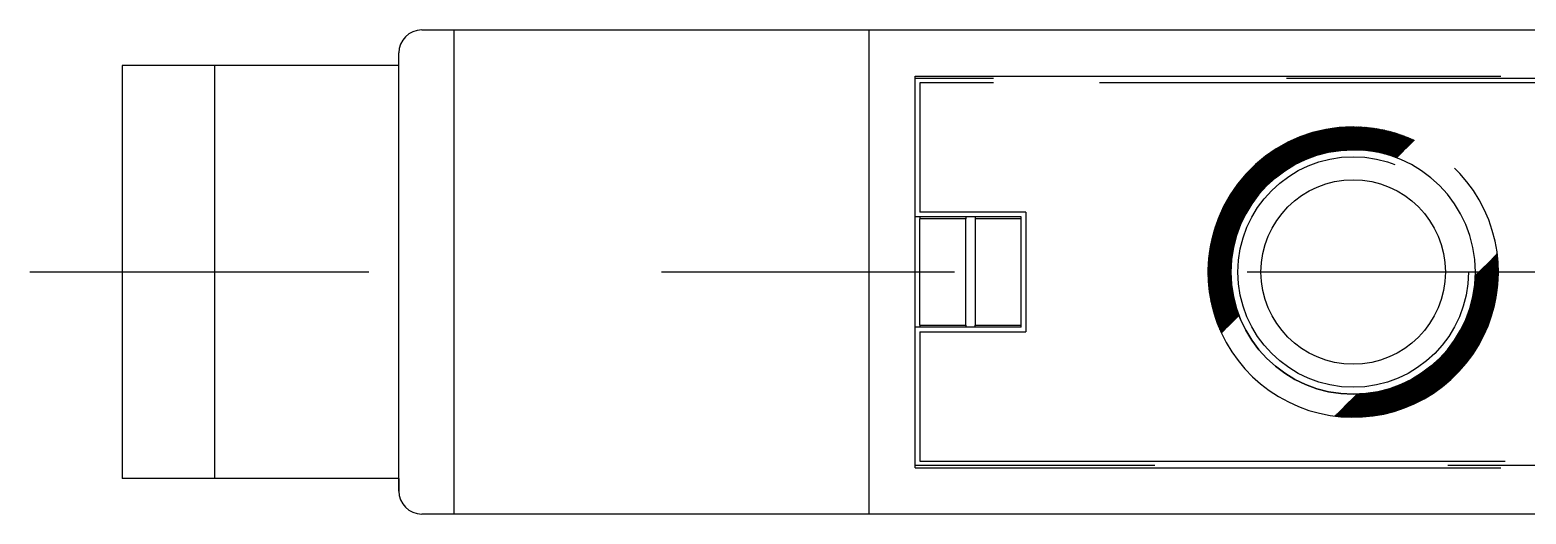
# Model space of a CAD drawing. Header units: millimetres. Extents: x 1 to 181, y 0 to 117.
# Drawn here: x 72 to 104.45, y 104.75 to 115.25 of the extents above; entities that cross this region are included whole.
import ezdxf

# ---------------------------------------------------------------- set-up
doc = ezdxf.new("R2010")
doc.units = ezdxf.units.MM
doc.linetypes.add('CENTER', pattern=[50.8, 31.75, -6.35, 6.35, -6.35])
doc.linetypes.add('DASHED', pattern=[19.05, 12.7, -6.35])
doc.layers.add('CENTER', color=1, linetype='CENTER')

msp = doc.modelspace()

# ---------------------------------------------------------------- linework, layer by layer
at = {"color": 7, "linetype": 'Continuous', "lineweight": -3}
for p, q in [((80.5, 115.25), (153.9, 115.25)), ((81.05, 115.25), (81.195, 115.25)), ((81.2, 104.75), (81.2, 115.25)), ((80, 105.25), (80, 114.75)), ((80, 114.475), (74, 114.475)), ((74, 114.475), (74, 105.525)), ((76.006, 114.475), (76.006, 105.525)), ((80, 105.525), (74, 105.525)), ((80, 105.525), (80, 105.25)), ((153.9, 104.75), (80.5, 104.75)), ((81.195, 104.75), (81.05, 104.75))]:
    msp.add_line(p, q, dxfattribs=at)
at = {"color": 3, "linetype": 'DASHED', "lineweight": -3}
for p, q in [((90.2, 114.2), (90.2, 115.25)), ((91.2, 114.2), (91.2, 114.25)), ((91.2, 114.25), (133.7, 114.25)), ((90.2, 105.8), (90.2, 114.2)), ((91.2, 111.2), (91.2, 114.2)), ((131.001, 114.2), (91.2, 114.2)), ((91.3, 114.1), (91.3, 111.3)), ((146, 114.1), (91.3, 114.1)), ((131.001, 114.1), (91.3, 114.1)), ((91.3, 114.1), (91.3, 111.3)), ((99.927, 112.535), (99.535, 112.927)), ((99.938, 112.538), (99.546, 112.931)), ((99.949, 112.541), (99.556, 112.935)), ((99.96, 112.545), (99.566, 112.939)), ((99.971, 112.548), (99.576, 112.943)), ((99.982, 112.551), (99.586, 112.947)), ((99.993, 112.554), (99.597, 112.95)), ((100.004, 112.557), (99.607, 112.954)), ((100.015, 112.56), (99.617, 112.958)), ((100.027, 112.563), (99.628, 112.962)), ((100.038, 112.566), (99.638, 112.966)), ((100.049, 112.569), (99.648, 112.969)), ((100.06, 112.572), (99.659, 112.973)), ((100.072, 112.574), (99.669, 112.977)), ((100.083, 112.577), (99.68, 112.98)), ((100.094, 112.58), (99.691, 112.984)), ((100.106, 112.583), (99.701, 112.987)), ((100.117, 112.585), (99.712, 112.991)), ((100.129, 112.588), (99.722, 112.994)), ((100.141, 112.59), (99.733, 112.998)), ((100.152, 112.593), (99.744, 113.001)), ((100.164, 112.595), (99.754, 113.005)), ((100.176, 112.598), (99.765, 113.008)), ((100.188, 112.6), (99.776, 113.011)), ((100.199, 112.602), (99.787, 113.015)), ((100.211, 112.605), (99.798, 113.018)), ((100.223, 112.607), (99.809, 113.021)), ((100.235, 112.609), (99.82, 113.024)), ((100.247, 112.611), (99.831, 113.028)), ((100.259, 112.613), (99.842, 113.031)), ((100.271, 112.615), (99.853, 113.034)), ((100.284, 112.617), (99.864, 113.037)), ((100.296, 112.619), (99.875, 113.04)), ((100.308, 112.621), (99.886, 113.043)), ((100.32, 112.623), (99.897, 113.046)), ((100.333, 112.624), (99.908, 113.049)), ((100.345, 112.626), (99.92, 113.052)), ((100.358, 112.628), (99.931, 113.055)), ((100.37, 112.629), (99.942, 113.057)), ((100.383, 112.631), (99.954, 113.06)), ((100.395, 112.632), (99.965, 113.063)), ((100.408, 112.634), (99.976, 113.066)), ((100.421, 112.635), (99.988, 113.068)), ((100.434, 112.637), (99.999, 113.071)), ((100.447, 112.638), (100.011, 113.074)), ((100.46, 112.639), (100.022, 113.076)), ((100.473, 112.64), (100.034, 113.079)), ((100.486, 112.641), (100.046, 113.081)), ((100.499, 112.642), (100.057, 113.084)), ((100.512, 112.643), (100.069, 113.086)), ((100.525, 112.644), (100.081, 113.089)), ((100.538, 112.645), (100.093, 113.091)), ((100.552, 112.646), (100.104, 113.093)), ((100.565, 112.647), (100.116, 113.095)), ((100.579, 112.647), (100.128, 113.098)), ((100.592, 112.648), (100.14, 113.1)), ((100.606, 112.648), (100.152, 113.102)), ((100.62, 112.649), (100.164, 113.104)), ((100.633, 112.649), (100.176, 113.106)), ((100.647, 112.649), (100.188, 113.108)), ((100.661, 112.65), (100.201, 113.11)), ((100.675, 112.65), (100.213, 113.112)), ((100.689, 112.65), (100.225, 113.114)), ((100.703, 112.65), (100.237, 113.116)), ((100.717, 112.65), (100.25, 113.118)), ((100.732, 112.65), (100.262, 113.119)), ((100.746, 112.65), (100.274, 113.121)), ((100.76, 112.649), (100.287, 113.123)), ((100.775, 112.649), (100.299, 113.124)), ((100.79, 112.648), (100.312, 113.126)), ((100.804, 112.648), (100.325, 113.128)), ((100.819, 112.647), (100.337, 113.129)), ((100.834, 112.647), (100.35, 113.13)), ((100.849, 112.646), (100.363, 113.132)), ((100.864, 112.645), (100.376, 113.133)), ((100.879, 112.644), (100.388, 113.135)), ((100.894, 112.643), (100.401, 113.136)), ((100.909, 112.642), (100.414, 113.137)), ((100.925, 112.64), (100.427, 113.138)), ((100.94, 112.639), (100.44, 113.139)), ((100.956, 112.638), (100.453, 113.14)), ((100.972, 112.636), (100.466, 113.141)), ((100.988, 112.634), (100.48, 113.142)), ((101.003, 112.633), (100.493, 113.143)), ((101.02, 112.631), (100.506, 113.144)), ((101.036, 112.629), (100.519, 113.145)), ((101.052, 112.627), (100.533, 113.146)), ((101.068, 112.624), (100.546, 113.146)), ((101.085, 112.622), (100.56, 113.147)), ((101.101, 112.619), (100.573, 113.147)), ((101.118, 112.617), (100.587, 113.148)), ((101.135, 112.614), (100.601, 113.148)), ((101.152, 112.611), (100.614, 113.149)), ((101.169, 112.608), (100.628, 113.149)), ((101.187, 112.605), (100.642, 113.149)), ((101.204, 112.602), (100.656, 113.15)), ((101.222, 112.598), (100.67, 113.15)), ((101.24, 112.594), (100.684, 113.15)), ((101.257, 112.591), (100.698, 113.15)), ((101.276, 112.587), (100.712, 113.15)), ((101.294, 112.583), (100.727, 113.15)), ((101.312, 112.578), (100.741, 113.15)), ((101.331, 112.574), (100.755, 113.15)), ((101.35, 112.569), (100.77, 113.149)), ((101.369, 112.564), (100.784, 113.149)), ((101.388, 112.559), (100.799, 113.148)), ((101.407, 112.554), (100.813, 113.148)), ((101.427, 112.548), (100.828, 113.147)), ((101.447, 112.543), (100.843, 113.147)), ((101.467, 112.537), (100.858, 113.146)), ((101.488, 112.53), (100.873, 113.145)), ((101.508, 112.524), (100.888, 113.144)), ((101.529, 112.517), (100.903, 113.143)), ((101.55, 112.51), (100.918, 113.142)), ((101.572, 112.502), (100.933, 113.141)), ((101.594, 112.495), (100.948, 113.14)), ((101.616, 112.487), (100.964, 113.139)), ((101.639, 112.478), (100.979, 113.138)), ((101.654, 112.477), (100.995, 113.136)), ((101.661, 112.484), (101.01, 113.135)), ((101.668, 112.491), (101.026, 113.133)), ((101.675, 112.499), (101.042, 113.131)), ((101.682, 112.506), (101.058, 113.13)), ((101.689, 112.513), (101.074, 113.128)), ((101.696, 112.52), (101.09, 113.126)), ((101.703, 112.527), (101.106, 113.124)), ((101.71, 112.534), (101.123, 113.122)), ((101.717, 112.541), (101.139, 113.119)), ((101.724, 112.548), (101.156, 113.117)), ((101.731, 112.555), (101.172, 113.114)), ((101.739, 112.562), (101.189, 113.112)), ((101.746, 112.569), (101.206, 113.109)), ((101.753, 112.576), (101.223, 113.106)), ((101.76, 112.583), (101.24, 113.103)), ((101.767, 112.59), (101.257, 113.1)), ((101.774, 112.597), (101.274, 113.097)), ((101.781, 112.605), (101.292, 113.094)), ((101.788, 112.612), (101.309, 113.091)), ((101.795, 112.619), (101.327, 113.087)), ((101.802, 112.626), (101.345, 113.083)), ((101.809, 112.633), (101.363, 113.08)), ((101.816, 112.64), (101.381, 113.076)), ((101.823, 112.647), (101.399, 113.071)), ((101.83, 112.654), (101.417, 113.067)), ((101.838, 112.661), (101.436, 113.063)), ((101.845, 112.668), (101.455, 113.058)), ((101.852, 112.675), (101.473, 113.054)), ((101.859, 112.682), (101.492, 113.049)), ((101.866, 112.689), (101.512, 113.044)), ((101.873, 112.696), (101.531, 113.038)), ((101.88, 112.704), (101.551, 113.033)), ((101.887, 112.711), (101.57, 113.027)), ((101.894, 112.718), (101.59, 113.022)), ((101.901, 112.725), (101.61, 113.016)), ((101.908, 112.732), (101.631, 113.009)), ((101.915, 112.739), (101.651, 113.003)), ((101.922, 112.746), (101.672, 112.996)), ((101.929, 112.753), (101.693, 112.989)), ((101.937, 112.76), (101.715, 112.982)), ((101.944, 112.767), (101.736, 112.975)), ((101.951, 112.774), (101.758, 112.967)), ((101.958, 112.781), (101.78, 112.959)), ((101.965, 112.788), (101.802, 112.951)), ((101.972, 112.795), (101.825, 112.942)), ((101.979, 112.803), (101.848, 112.933)), ((99.287, 112.242), (98.926, 112.603)), ((99.296, 112.247), (98.934, 112.609)), ((99.304, 112.253), (98.943, 112.614)), ((99.313, 112.258), (98.951, 112.62)), ((99.322, 112.263), (98.96, 112.626)), ((99.331, 112.269), (98.968, 112.631)), ((99.34, 112.274), (98.977, 112.637)), ((99.348, 112.279), (98.985, 112.642)), ((99.357, 112.285), (98.994, 112.648)), ((99.366, 112.29), (99.003, 112.654)), ((99.375, 112.295), (99.011, 112.659)), ((99.384, 112.3), (99.02, 112.665)), ((99.393, 112.305), (99.029, 112.67)), ((99.402, 112.31), (99.037, 112.675)), ((99.411, 112.316), (99.046, 112.681)), ((99.42, 112.321), (99.055, 112.686)), ((99.43, 112.326), (99.064, 112.692)), ((99.439, 112.331), (99.072, 112.697)), ((99.448, 112.336), (99.081, 112.702)), ((99.457, 112.34), (99.09, 112.708)), ((99.466, 112.345), (99.099, 112.713)), ((99.476, 112.35), (99.108, 112.718)), ((99.485, 112.355), (99.117, 112.723)), ((99.494, 112.36), (99.126, 112.728)), ((99.504, 112.365), (99.135, 112.734)), ((99.513, 112.369), (99.144, 112.739)), ((99.523, 112.374), (99.153, 112.744)), ((99.532, 112.379), (99.162, 112.749)), ((99.541, 112.383), (99.171, 112.754)), ((99.551, 112.388), (99.18, 112.759)), ((99.561, 112.393), (99.189, 112.764)), ((99.57, 112.397), (99.198, 112.769)), ((99.58, 112.402), (99.207, 112.774)), ((99.589, 112.406), (99.217, 112.779)), ((99.599, 112.411), (99.226, 112.784)), ((99.609, 112.415), (99.235, 112.789)), ((99.619, 112.419), (99.244, 112.794)), ((99.628, 112.424), (99.254, 112.798)), ((99.638, 112.428), (99.263, 112.803)), ((99.648, 112.432), (99.272, 112.808)), ((99.658, 112.437), (99.282, 112.813)), ((99.668, 112.441), (99.291, 112.817)), ((99.678, 112.445), (99.301, 112.822)), ((99.688, 112.449), (99.31, 112.827)), ((99.698, 112.453), (99.32, 112.831)), ((99.708, 112.457), (99.329, 112.836)), ((99.718, 112.461), (99.339, 112.841)), ((99.728, 112.465), (99.348, 112.845)), ((99.738, 112.469), (99.358, 112.85)), ((99.749, 112.473), (99.368, 112.854)), ((99.759, 112.477), (99.377, 112.859)), ((99.769, 112.481), (99.387, 112.863)), ((99.779, 112.485), (99.397, 112.868)), ((99.79, 112.489), (99.406, 112.872)), ((99.8, 112.492), (99.416, 112.876)), ((99.81, 112.496), (99.426, 112.881)), ((99.821, 112.5), (99.436, 112.885)), ((99.831, 112.504), (99.446, 112.889)), ((99.842, 112.507), (99.455, 112.894)), ((99.852, 112.511), (99.465, 112.898)), ((99.863, 112.514), (99.475, 112.902)), ((99.874, 112.518), (99.485, 112.906)), ((99.884, 112.521), (99.495, 112.91)), ((99.895, 112.525), (99.505, 112.915)), ((99.906, 112.528), (99.515, 112.919)), ((99.917, 112.532), (99.525, 112.923)), ((101.986, 112.81), (101.872, 112.924)), ((101.993, 112.817), (101.896, 112.914)), ((102, 112.824), (101.92, 112.904)), ((102.007, 112.831), (101.944, 112.894)), ((102.014, 112.838), (101.969, 112.883)), ((102.021, 112.845), (101.995, 112.872)), ((102.028, 112.852), (102.021, 112.86)), ((98.881, 111.927), (98.527, 112.281)), ((98.888, 111.934), (98.534, 112.287)), ((98.895, 111.941), (98.542, 112.294)), ((98.903, 111.947), (98.549, 112.301)), ((98.91, 111.954), (98.556, 112.308)), ((98.917, 111.961), (98.564, 112.315)), ((98.925, 111.968), (98.571, 112.322)), ((98.932, 111.974), (98.578, 112.328)), ((98.94, 111.981), (98.586, 112.335)), ((98.947, 111.988), (98.593, 112.342)), ((98.955, 111.994), (98.601, 112.348)), ((98.962, 112.001), (98.608, 112.355)), ((98.97, 112.007), (98.616, 112.362)), ((98.978, 112.014), (98.623, 112.368)), ((98.985, 112.02), (98.631, 112.375)), ((98.993, 112.027), (98.638, 112.382)), ((99.001, 112.033), (98.646, 112.388)), ((99.008, 112.04), (98.653, 112.395)), ((99.016, 112.046), (98.661, 112.401)), ((99.024, 112.053), (98.669, 112.408)), ((99.032, 112.059), (98.676, 112.414)), ((99.039, 112.065), (98.684, 112.42)), ((99.047, 112.071), (98.692, 112.427)), ((99.055, 112.078), (98.7, 112.433)), ((99.063, 112.084), (98.707, 112.44)), ((99.071, 112.09), (98.715, 112.446)), ((99.079, 112.096), (98.723, 112.452)), ((99.087, 112.103), (98.731, 112.459)), ((99.095, 112.109), (98.739, 112.465)), ((99.103, 112.115), (98.747, 112.471)), ((99.111, 112.121), (98.754, 112.477)), ((99.119, 112.127), (98.762, 112.484)), ((99.127, 112.133), (98.77, 112.49)), ((99.135, 112.139), (98.778, 112.496)), ((99.144, 112.145), (98.786, 112.502)), ((99.152, 112.151), (98.794, 112.508)), ((99.16, 112.157), (98.802, 112.514)), ((99.168, 112.163), (98.81, 112.52)), ((99.177, 112.168), (98.819, 112.526)), ((99.185, 112.174), (98.827, 112.532)), ((99.193, 112.18), (98.835, 112.538)), ((99.202, 112.186), (98.843, 112.544)), ((99.21, 112.191), (98.851, 112.55)), ((99.219, 112.197), (98.859, 112.556)), ((99.227, 112.203), (98.868, 112.562)), ((99.235, 112.209), (98.876, 112.568)), ((99.244, 112.214), (98.884, 112.574)), ((99.253, 112.22), (98.892, 112.58)), ((99.261, 112.225), (98.901, 112.586)), ((99.27, 112.231), (98.909, 112.591)), ((99.278, 112.236), (98.918, 112.597)), ((98.587, 111.599), (98.23, 111.955)), ((98.593, 111.607), (98.236, 111.963)), ((98.599, 111.615), (98.243, 111.971)), ((98.605, 111.623), (98.249, 111.979)), ((98.611, 111.631), (98.255, 111.987)), ((98.617, 111.639), (98.262, 111.994)), ((98.624, 111.647), (98.268, 112.002)), ((98.63, 111.654), (98.275, 112.01)), ((98.636, 111.662), (98.281, 112.018)), ((98.643, 111.67), (98.287, 112.025)), ((98.649, 111.678), (98.294, 112.033)), ((98.655, 111.686), (98.3, 112.041)), ((98.662, 111.693), (98.307, 112.048)), ((98.668, 111.701), (98.313, 112.056)), ((98.675, 111.709), (98.32, 112.063)), ((98.681, 111.716), (98.326, 112.071)), ((98.688, 111.724), (98.333, 112.079)), ((98.694, 111.732), (98.34, 112.086)), ((98.701, 111.739), (98.346, 112.094)), ((98.707, 111.747), (98.353, 112.101)), ((98.714, 111.754), (98.36, 112.108)), ((98.72, 111.762), (98.366, 112.116)), ((98.727, 111.769), (98.373, 112.123)), ((98.734, 111.777), (98.38, 112.131)), ((98.741, 111.784), (98.387, 112.138)), ((98.747, 111.792), (98.394, 112.145)), ((98.754, 111.799), (98.4, 112.153)), ((98.761, 111.806), (98.407, 112.16)), ((98.768, 111.814), (98.414, 112.167)), ((98.775, 111.821), (98.421, 112.175)), ((98.782, 111.828), (98.428, 112.182)), ((98.788, 111.835), (98.435, 112.189)), ((98.795, 111.843), (98.442, 112.196)), ((98.802, 111.85), (98.449, 112.203)), ((98.809, 111.857), (98.456, 112.21)), ((98.816, 111.864), (98.463, 112.218)), ((98.823, 111.871), (98.47, 112.225)), ((98.83, 111.878), (98.477, 112.232)), ((98.838, 111.885), (98.484, 112.239)), ((98.845, 111.892), (98.491, 112.246)), ((98.852, 111.899), (98.498, 112.253)), ((98.859, 111.906), (98.505, 112.26)), ((98.866, 111.913), (98.513, 112.267)), ((98.873, 111.92), (98.52, 112.274)), ((98.371, 111.263), (98.004, 111.63)), ((98.375, 111.272), (98.01, 111.638)), ((98.381, 111.282), (98.015, 111.647)), ((98.386, 111.291), (98.02, 111.656)), ((98.391, 111.3), (98.026, 111.665)), ((98.396, 111.309), (98.031, 111.673)), ((98.401, 111.318), (98.037, 111.682)), ((98.406, 111.327), (98.042, 111.691)), ((98.411, 111.336), (98.048, 111.699)), ((98.416, 111.345), (98.053, 111.708)), ((98.422, 111.354), (98.059, 111.716)), ((98.427, 111.362), (98.064, 111.725)), ((98.432, 111.371), (98.07, 111.734)), ((98.438, 111.38), (98.076, 111.742)), ((98.443, 111.389), (98.081, 111.751)), ((98.448, 111.397), (98.087, 111.759)), ((98.454, 111.406), (98.093, 111.767)), ((98.459, 111.415), (98.098, 111.776)), ((98.465, 111.424), (98.104, 111.784)), ((98.47, 111.432), (98.11, 111.793)), ((98.476, 111.441), (98.116, 111.801)), ((98.481, 111.449), (98.121, 111.809)), ((98.487, 111.458), (98.127, 111.818)), ((98.493, 111.466), (98.133, 111.826)), ((98.498, 111.475), (98.139, 111.834)), ((98.504, 111.483), (98.145, 111.842)), ((98.51, 111.492), (98.151, 111.851)), ((98.515, 111.5), (98.157, 111.859)), ((98.521, 111.509), (98.163, 111.867)), ((98.527, 111.517), (98.169, 111.875)), ((98.533, 111.525), (98.175, 111.883)), ((98.539, 111.533), (98.181, 111.891)), ((98.545, 111.542), (98.187, 111.899)), ((98.551, 111.55), (98.193, 111.907)), ((98.556, 111.558), (98.199, 111.915)), ((98.562, 111.566), (98.205, 111.923)), ((98.568, 111.574), (98.212, 111.931)), ((98.574, 111.583), (98.218, 111.939)), ((98.581, 111.591), (98.224, 111.947)), ((98.216, 110.923), (97.833, 111.306)), ((98.22, 110.933), (97.838, 111.315)), ((98.224, 110.943), (97.842, 111.325)), ((98.228, 110.954), (97.847, 111.335)), ((98.232, 110.964), (97.851, 111.344)), ((98.236, 110.974), (97.856, 111.354)), ((98.24, 110.984), (97.86, 111.363)), ((98.244, 110.994), (97.865, 111.373)), ((98.248, 111.004), (97.87, 111.382)), ((98.252, 111.014), (97.874, 111.392)), ((98.256, 111.024), (97.879, 111.401)), ((98.26, 111.034), (97.884, 111.411)), ((98.264, 111.044), (97.888, 111.42)), ((98.269, 111.054), (97.893, 111.43)), ((98.273, 111.064), (97.898, 111.439)), ((98.277, 111.074), (97.903, 111.448)), ((98.282, 111.083), (97.908, 111.458)), ((98.286, 111.093), (97.912, 111.467)), ((98.29, 111.103), (97.917, 111.476)), ((98.295, 111.113), (97.922, 111.485)), ((98.299, 111.122), (97.927, 111.495)), ((98.304, 111.132), (97.932, 111.504)), ((98.308, 111.142), (97.937, 111.513)), ((98.313, 111.151), (97.942, 111.522)), ((98.318, 111.161), (97.947, 111.531)), ((98.322, 111.17), (97.952, 111.54)), ((98.327, 111.18), (97.957, 111.549)), ((98.332, 111.189), (97.962, 111.558)), ((98.336, 111.198), (97.968, 111.567)), ((98.341, 111.208), (97.973, 111.576)), ((98.346, 111.217), (97.978, 111.585)), ((98.351, 111.226), (97.983, 111.594)), ((98.356, 111.236), (97.988, 111.603)), ((98.361, 111.245), (97.994, 111.612)), ((98.366, 111.254), (97.999, 111.621)), ((92.3, 111.2), (91.2, 111.2)), ((91.2, 108.8), (91.2, 111.2)), ((93.6, 111.3), (91.3, 111.3)), ((93.6, 111.3), (91.3, 111.3)), ((91.3, 111.2), (91.3, 111.15)), ((91.3, 108.85), (91.3, 111.15)), ((92.3, 111.15), (91.3, 111.15)), ((92.3, 111.2), (92.3, 111.15)), ((93.5, 111.2), (92.3, 111.2)), ((92.3, 108.85), (92.3, 111.15)), ((92.5, 111.2), (92.5, 111.15)), ((93.5, 111.15), (92.5, 111.15)), ((92.5, 111.15), (92.5, 108.85)), ((93.5, 111.15), (93.5, 111.2)), ((93.5, 108.85), (93.5, 111.15)), ((93.6, 111.3), (93.6, 108.7)), ((93.6, 111.3), (93.6, 108.7)), ((98.113, 110.573), (97.706, 110.98)), ((98.115, 110.585), (97.71, 110.991)), ((98.118, 110.597), (97.713, 111.001)), ((98.121, 110.608), (97.717, 111.012)), ((98.123, 110.619), (97.721, 111.022)), ((98.126, 110.631), (97.724, 111.033)), ((98.129, 110.642), (97.728, 111.043)), ((98.132, 110.653), (97.731, 111.054)), ((98.135, 110.665), (97.735, 111.064)), ((98.138, 110.676), (97.739, 111.075)), ((98.141, 110.687), (97.743, 111.085)), ((98.144, 110.698), (97.747, 111.095)), ((98.147, 110.709), (97.75, 111.106)), ((98.15, 110.72), (97.754, 111.116)), ((98.153, 110.731), (97.758, 111.126)), ((98.156, 110.742), (97.762, 111.136)), ((98.159, 110.753), (97.766, 111.147)), ((98.163, 110.764), (97.77, 111.157)), ((98.166, 110.775), (97.774, 111.167)), ((98.169, 110.786), (97.778, 111.177)), ((98.173, 110.797), (97.782, 111.187)), ((98.176, 110.807), (97.786, 111.197)), ((98.179, 110.818), (97.79, 111.207)), ((98.183, 110.829), (97.795, 111.217)), ((98.186, 110.839), (97.799, 111.227)), ((98.19, 110.85), (97.803, 111.237)), ((98.194, 110.86), (97.807, 111.247)), ((98.197, 110.871), (97.812, 111.257)), ((98.201, 110.881), (97.816, 111.266)), ((98.205, 110.892), (97.82, 111.276)), ((98.208, 110.902), (97.824, 111.286)), ((98.212, 110.913), (97.829, 111.296)), ((98.059, 110.217), (97.619, 110.657)), ((98.06, 110.23), (97.622, 110.669)), ((98.061, 110.243), (97.624, 110.68)), ((98.062, 110.256), (97.627, 110.692)), ((98.064, 110.269), (97.63, 110.703)), ((98.065, 110.282), (97.632, 110.715)), ((98.066, 110.295), (97.635, 110.726)), ((98.068, 110.307), (97.638, 110.738)), ((98.069, 110.32), (97.64, 110.749)), ((98.071, 110.332), (97.643, 110.76)), ((98.073, 110.345), (97.646, 110.772)), ((98.074, 110.357), (97.649, 110.783)), ((98.076, 110.37), (97.652, 110.794)), ((98.078, 110.382), (97.655, 110.805)), ((98.08, 110.395), (97.658, 110.816)), ((98.081, 110.407), (97.661, 110.828)), ((98.083, 110.419), (97.664, 110.839)), ((98.085, 110.431), (97.667, 110.85)), ((98.087, 110.443), (97.67, 110.861)), ((98.089, 110.455), (97.673, 110.872)), ((98.092, 110.467), (97.676, 110.883)), ((98.094, 110.479), (97.679, 110.894)), ((98.096, 110.491), (97.683, 110.905)), ((98.098, 110.503), (97.686, 110.915)), ((98.101, 110.515), (97.689, 110.926)), ((98.103, 110.527), (97.693, 110.937)), ((98.105, 110.539), (97.696, 110.948)), ((98.108, 110.55), (97.699, 110.959)), ((98.11, 110.562), (97.703, 110.969)), ((98.054, 109.854), (97.568, 110.34)), ((98.053, 109.869), (97.57, 110.353)), ((98.053, 109.884), (97.571, 110.365)), ((98.052, 109.899), (97.573, 110.378)), ((98.051, 109.914), (97.574, 110.391)), ((98.051, 109.928), (97.576, 110.403)), ((98.051, 109.943), (97.578, 110.416)), ((98.05, 109.957), (97.579, 110.428)), ((98.05, 109.971), (97.581, 110.441)), ((98.05, 109.986), (97.583, 110.453)), ((98.05, 110), (97.585, 110.465)), ((98.05, 110.014), (97.586, 110.478)), ((98.05, 110.028), (97.588, 110.49)), ((98.05, 110.042), (97.59, 110.502)), ((98.051, 110.056), (97.592, 110.514)), ((98.051, 110.07), (97.594, 110.526)), ((98.051, 110.083), (97.596, 110.538)), ((98.052, 110.097), (97.598, 110.55)), ((98.052, 110.111), (97.601, 110.562)), ((98.053, 110.124), (97.603, 110.574)), ((98.054, 110.138), (97.605, 110.586)), ((98.054, 110.151), (97.607, 110.598)), ((98.055, 110.164), (97.61, 110.61)), ((98.056, 110.178), (97.612, 110.622)), ((98.057, 110.191), (97.614, 110.634)), ((98.058, 110.204), (97.617, 110.645)), ((103.84, 110.248), (103.754, 110.335)), ((103.839, 110.264), (103.761, 110.342)), ((103.838, 110.279), (103.768, 110.349)), ((103.836, 110.295), (103.775, 110.356)), ((103.835, 110.31), (103.782, 110.363)), ((103.833, 110.326), (103.789, 110.37)), ((103.831, 110.342), (103.796, 110.377)), ((103.83, 110.358), (103.803, 110.384)), ((103.828, 110.374), (103.81, 110.391)), ((103.826, 110.39), (103.817, 110.398)), ((98.098, 109.5), (97.55, 110.047)), ((98.101, 109.482), (97.55, 110.033)), ((98.105, 109.464), (97.55, 110.019)), ((98.088, 109.552), (97.551, 110.089)), ((98.091, 109.534), (97.551, 110.075)), ((98.094, 109.517), (97.551, 110.061)), ((98.083, 109.585), (97.552, 110.116)), ((98.085, 109.569), (97.552, 110.102)), ((98.078, 109.619), (97.553, 110.143)), ((98.08, 109.602), (97.553, 110.13)), ((98.075, 109.635), (97.554, 110.157)), ((98.071, 109.668), (97.555, 110.183)), ((98.073, 109.652), (97.555, 110.17)), ((98.069, 109.684), (97.556, 110.197)), ((98.067, 109.7), (97.557, 110.21)), ((98.065, 109.716), (97.558, 110.223)), ((98.064, 109.732), (97.559, 110.236)), ((98.062, 109.747), (97.56, 110.25)), ((98.061, 109.763), (97.561, 110.263)), ((98.059, 109.778), (97.562, 110.276)), ((98.058, 109.794), (97.563, 110.289)), ((98.057, 109.809), (97.564, 110.302)), ((98.056, 109.824), (97.566, 110.314)), ((98.055, 109.839), (97.567, 110.327)), ((103.826, 109.612), (103.429, 110.009)), ((103.828, 109.625), (103.436, 110.017)), ((103.829, 109.637), (103.443, 110.024)), ((103.83, 109.65), (103.45, 110.031)), ((103.832, 109.663), (103.457, 110.038)), ((103.833, 109.676), (103.464, 110.045)), ((103.835, 109.688), (103.471, 110.052)), ((103.836, 109.701), (103.478, 110.059)), ((103.837, 109.714), (103.485, 110.066)), ((103.838, 109.727), (103.492, 110.073)), ((103.839, 109.74), (103.499, 110.08)), ((103.84, 109.753), (103.506, 110.087)), ((103.841, 109.766), (103.513, 110.094)), ((103.842, 109.78), (103.52, 110.101)), ((103.843, 109.793), (103.528, 110.108)), ((103.844, 109.806), (103.535, 110.116)), ((103.845, 109.819), (103.542, 110.123)), ((103.846, 109.833), (103.549, 110.13)), ((103.846, 109.846), (103.556, 110.137)), ((103.847, 109.86), (103.563, 110.144)), ((103.847, 109.873), (103.57, 110.151)), ((103.848, 109.887), (103.577, 110.158)), ((103.848, 109.901), (103.584, 110.165)), ((103.849, 109.914), (103.591, 110.172)), ((103.849, 109.928), (103.598, 110.179)), ((103.849, 109.942), (103.605, 110.186)), ((103.85, 109.956), (103.612, 110.193)), ((103.85, 109.97), (103.619, 110.2)), ((103.85, 109.984), (103.627, 110.207)), ((103.85, 109.998), (103.634, 110.215)), ((103.85, 110.012), (103.641, 110.222)), ((103.85, 110.027), (103.648, 110.229)), ((103.85, 110.041), (103.655, 110.236)), ((103.85, 110.055), (103.662, 110.243)), ((103.849, 110.07), (103.669, 110.25)), ((103.849, 110.084), (103.676, 110.257)), ((103.848, 110.099), (103.683, 110.264)), ((103.848, 110.113), (103.69, 110.271)), ((103.847, 110.128), (103.697, 110.278)), ((103.847, 110.143), (103.704, 110.285)), ((103.846, 110.158), (103.711, 110.292)), ((103.845, 110.173), (103.718, 110.299)), ((103.844, 110.188), (103.726, 110.306)), ((103.843, 110.203), (103.733, 110.314)), ((103.842, 110.218), (103.74, 110.321)), ((103.841, 110.233), (103.747, 110.328)), ((98.108, 109.446), (97.55, 110.005)), ((98.112, 109.428), (97.55, 109.991)), ((98.116, 109.41), (97.55, 109.977)), ((98.121, 109.392), (97.55, 109.962)), ((98.125, 109.373), (97.55, 109.948)), ((98.13, 109.354), (97.551, 109.933)), ((98.135, 109.335), (97.551, 109.919)), ((98.14, 109.316), (97.551, 109.904)), ((98.145, 109.297), (97.552, 109.89)), ((98.15, 109.277), (97.552, 109.875)), ((98.156, 109.257), (97.553, 109.86)), ((98.162, 109.237), (97.554, 109.846)), ((98.168, 109.217), (97.555, 109.831)), ((98.175, 109.196), (97.555, 109.816)), ((98.182, 109.175), (97.556, 109.801)), ((98.189, 109.154), (97.557, 109.785)), ((98.196, 109.133), (97.558, 109.77)), ((98.204, 109.111), (97.56, 109.755)), ((98.212, 109.089), (97.561, 109.74)), ((98.22, 109.066), (97.562, 109.724)), ((98.224, 109.048), (97.564, 109.709)), ((98.217, 109.041), (97.565, 109.693)), ((103.76, 109.254), (103.331, 109.683)), ((103.763, 109.265), (103.332, 109.695)), ((103.766, 109.276), (103.334, 109.708)), ((103.768, 109.288), (103.335, 109.721)), ((103.771, 109.299), (103.337, 109.734)), ((103.774, 109.311), (103.338, 109.747)), ((103.776, 109.322), (103.339, 109.76)), ((103.779, 109.334), (103.34, 109.773)), ((103.781, 109.346), (103.341, 109.786)), ((103.784, 109.357), (103.342, 109.799)), ((103.786, 109.369), (103.343, 109.812)), ((103.789, 109.381), (103.344, 109.825)), ((103.791, 109.393), (103.345, 109.838)), ((103.793, 109.404), (103.346, 109.852)), ((103.798, 109.428), (103.347, 109.879)), ((103.795, 109.416), (103.347, 109.865)), ((103.802, 109.452), (103.348, 109.906)), ((103.8, 109.44), (103.348, 109.892)), ((103.804, 109.464), (103.349, 109.92)), ((103.806, 109.476), (103.351, 109.932)), ((103.808, 109.488), (103.358, 109.939)), ((103.81, 109.501), (103.365, 109.946)), ((103.812, 109.513), (103.372, 109.953)), ((103.814, 109.525), (103.379, 109.96)), ((103.816, 109.537), (103.386, 109.967)), ((103.818, 109.55), (103.393, 109.974)), ((103.819, 109.562), (103.4, 109.981)), ((103.821, 109.574), (103.407, 109.988)), ((103.823, 109.587), (103.414, 109.995)), ((103.824, 109.599), (103.421, 110.002)), ((98.21, 109.034), (97.567, 109.677)), ((98.203, 109.027), (97.568, 109.661)), ((98.196, 109.02), (97.57, 109.645)), ((98.189, 109.012), (97.572, 109.629)), ((98.182, 109.005), (97.574, 109.613)), ((98.175, 108.998), (97.576, 109.597)), ((98.168, 108.991), (97.578, 109.581)), ((98.161, 108.984), (97.58, 109.565)), ((98.154, 108.977), (97.583, 109.548)), ((98.146, 108.97), (97.585, 109.531)), ((98.139, 108.963), (97.588, 109.515)), ((98.132, 108.956), (97.59, 109.498)), ((98.125, 108.949), (97.593, 109.481)), ((98.118, 108.942), (97.596, 109.464)), ((98.111, 108.935), (97.599, 109.447)), ((98.104, 108.928), (97.602, 109.43)), ((98.097, 108.921), (97.605, 109.412)), ((98.09, 108.913), (97.609, 109.395)), ((98.083, 108.906), (97.612, 109.377)), ((98.076, 108.899), (97.616, 109.359)), ((103.673, 108.959), (103.272, 109.36)), ((103.677, 108.969), (103.274, 109.372)), ((103.68, 108.98), (103.277, 109.383)), ((103.684, 108.991), (103.28, 109.394)), ((103.687, 109.001), (103.283, 109.406)), ((103.691, 109.012), (103.285, 109.417)), ((103.694, 109.022), (103.288, 109.429)), ((103.698, 109.033), (103.29, 109.441)), ((103.701, 109.044), (103.293, 109.452)), ((103.705, 109.054), (103.295, 109.464)), ((103.708, 109.065), (103.298, 109.476)), ((103.711, 109.076), (103.3, 109.488)), ((103.715, 109.087), (103.302, 109.499)), ((103.718, 109.098), (103.305, 109.511)), ((103.721, 109.109), (103.307, 109.523)), ((103.724, 109.12), (103.309, 109.535)), ((103.728, 109.131), (103.311, 109.547)), ((103.731, 109.142), (103.313, 109.559)), ((103.734, 109.153), (103.315, 109.571)), ((103.737, 109.164), (103.317, 109.584)), ((103.74, 109.175), (103.319, 109.596)), ((103.743, 109.186), (103.321, 109.608)), ((103.746, 109.197), (103.323, 109.62)), ((103.749, 109.208), (103.324, 109.633)), ((103.752, 109.22), (103.326, 109.645)), ((103.755, 109.231), (103.328, 109.658)), ((103.757, 109.242), (103.329, 109.67)), ((98.069, 108.892), (97.62, 109.341)), ((98.062, 108.885), (97.624, 109.323)), ((98.055, 108.878), (97.628, 109.305)), ((98.047, 108.871), (97.632, 109.287)), ((98.04, 108.864), (97.636, 109.268)), ((98.033, 108.857), (97.641, 109.25)), ((98.026, 108.85), (97.645, 109.231)), ((98.019, 108.843), (97.65, 109.212)), ((98.012, 108.836), (97.655, 109.193)), ((98.005, 108.829), (97.66, 109.173)), ((97.998, 108.822), (97.666, 109.154)), ((97.991, 108.814), (97.671, 109.134)), ((97.984, 108.807), (97.677, 109.114)), ((97.977, 108.8), (97.683, 109.094)), ((97.97, 108.793), (97.689, 109.074)), ((97.963, 108.786), (97.696, 109.053)), ((97.956, 108.779), (97.702, 109.032)), ((103.55, 108.658), (103.169, 109.038)), ((103.554, 108.668), (103.173, 109.049)), ((103.559, 108.677), (103.177, 109.059)), ((103.563, 108.687), (103.181, 109.069)), ((103.568, 108.697), (103.185, 109.079)), ((103.572, 108.706), (103.189, 109.09)), ((103.576, 108.716), (103.192, 109.1)), ((103.581, 108.726), (103.196, 109.11)), ((103.585, 108.736), (103.2, 109.121)), ((103.589, 108.746), (103.204, 109.131)), ((103.594, 108.755), (103.207, 109.142)), ((103.598, 108.765), (103.211, 109.152)), ((103.602, 108.775), (103.214, 109.163)), ((103.606, 108.785), (103.218, 109.174)), ((103.61, 108.795), (103.221, 109.184)), ((103.615, 108.805), (103.225, 109.195)), ((103.619, 108.815), (103.228, 109.206)), ((103.623, 108.825), (103.232, 109.217)), ((103.627, 108.835), (103.235, 109.227)), ((103.631, 108.846), (103.238, 109.238)), ((103.635, 108.856), (103.241, 109.249)), ((103.639, 108.866), (103.245, 109.26)), ((103.643, 108.876), (103.248, 109.271)), ((103.647, 108.886), (103.251, 109.282)), ((103.65, 108.897), (103.254, 109.293)), ((103.654, 108.907), (103.257, 109.304)), ((103.658, 108.917), (103.26, 109.315)), ((103.662, 108.928), (103.263, 109.327)), ((103.666, 108.938), (103.266, 109.338)), ((103.669, 108.948), (103.269, 109.349)), ((91.3, 108.8), (91.2, 108.8)), ((91.2, 105.8), (91.2, 108.8)), ((91.3, 108.85), (91.3, 108.8)), ((91.3, 108.85), (92.3, 108.85)), ((92.3, 108.8), (91.3, 108.8)), ((92.3, 108.85), (92.3, 108.8)), ((93.5, 108.8), (92.3, 108.8)), ((92.5, 108.85), (93.5, 108.85)), ((92.5, 108.8), (92.5, 108.85)), ((93.5, 108.8), (93.5, 108.85)), ((97.948, 108.772), (97.709, 109.011)), ((97.941, 108.765), (97.716, 108.99)), ((97.934, 108.758), (97.724, 108.969)), ((97.927, 108.751), (97.731, 108.947)), ((97.92, 108.744), (97.739, 108.925)), ((97.913, 108.737), (97.747, 108.902)), ((97.906, 108.73), (97.756, 108.88)), ((97.899, 108.723), (97.765, 108.857)), ((97.892, 108.715), (97.774, 108.833)), ((97.885, 108.708), (97.784, 108.81)), ((97.878, 108.701), (97.793, 108.786)), ((97.871, 108.694), (97.804, 108.761)), ((97.864, 108.687), (97.815, 108.736)), ((97.857, 108.68), (97.826, 108.711)), ((103.381, 108.346), (103.016, 108.711)), ((103.386, 108.355), (103.021, 108.72)), ((103.392, 108.364), (103.026, 108.73)), ((103.397, 108.372), (103.031, 108.739)), ((103.402, 108.381), (103.036, 108.748)), ((103.408, 108.39), (103.04, 108.757)), ((103.413, 108.399), (103.045, 108.766)), ((103.418, 108.408), (103.05, 108.776)), ((103.423, 108.417), (103.055, 108.785)), ((103.428, 108.426), (103.06, 108.794)), ((103.434, 108.435), (103.065, 108.804)), ((103.439, 108.444), (103.069, 108.813)), ((103.444, 108.453), (103.074, 108.823)), ((103.449, 108.462), (103.079, 108.832)), ((103.454, 108.471), (103.083, 108.841)), ((103.459, 108.48), (103.088, 108.851)), ((103.464, 108.489), (103.093, 108.861)), ((103.469, 108.498), (103.097, 108.87)), ((103.474, 108.507), (103.102, 108.88)), ((103.479, 108.517), (103.106, 108.889)), ((103.484, 108.526), (103.111, 108.899)), ((103.489, 108.535), (103.115, 108.909)), ((103.494, 108.544), (103.119, 108.919)), ((103.498, 108.554), (103.124, 108.928)), ((103.503, 108.563), (103.128, 108.938)), ((103.508, 108.572), (103.132, 108.948)), ((103.513, 108.582), (103.137, 108.958)), ((103.517, 108.591), (103.141, 108.968)), ((103.522, 108.601), (103.145, 108.978)), ((103.527, 108.61), (103.149, 108.988)), ((103.531, 108.62), (103.153, 108.998)), ((103.536, 108.629), (103.157, 109.008)), ((103.541, 108.639), (103.161, 109.018)), ((103.545, 108.648), (103.165, 109.028)), ((91.3, 108.7), (91.3, 105.9)), ((91.3, 108.7), (93.6, 108.7)), ((91.3, 108.7), (93.6, 108.7)), ((91.3, 108.7), (91.3, 105.9)), ((97.849, 108.673), (97.838, 108.685)), ((103.159, 108.031), (102.803, 108.387)), ((103.165, 108.039), (102.809, 108.395)), ((103.171, 108.047), (102.815, 108.403)), ((103.177, 108.054), (102.821, 108.411)), ((103.184, 108.062), (102.827, 108.419)), ((103.19, 108.07), (102.833, 108.427)), ((103.196, 108.078), (102.839, 108.435)), ((103.202, 108.086), (102.845, 108.444)), ((103.208, 108.094), (102.851, 108.452)), ((103.214, 108.102), (102.857, 108.46)), ((103.22, 108.11), (102.863, 108.468)), ((103.226, 108.119), (102.868, 108.477)), ((103.232, 108.127), (102.874, 108.485)), ((103.238, 108.135), (102.88, 108.493)), ((103.244, 108.143), (102.886, 108.502)), ((103.25, 108.151), (102.891, 108.51)), ((103.256, 108.159), (102.897, 108.519)), ((103.262, 108.168), (102.903, 108.527)), ((103.268, 108.176), (102.909, 108.535)), ((103.274, 108.184), (102.914, 108.544)), ((103.28, 108.192), (102.92, 108.553)), ((103.286, 108.201), (102.925, 108.561)), ((103.291, 108.209), (102.931, 108.57)), ((103.297, 108.218), (102.936, 108.578)), ((103.303, 108.226), (102.942, 108.587)), ((103.309, 108.234), (102.947, 108.596)), ((103.314, 108.243), (102.953, 108.604)), ((103.32, 108.251), (102.958, 108.613)), ((103.326, 108.26), (102.963, 108.622)), ((103.331, 108.268), (102.969, 108.631)), ((103.337, 108.277), (102.974, 108.64)), ((103.342, 108.285), (102.979, 108.648)), ((103.348, 108.294), (102.985, 108.657)), ((103.354, 108.303), (102.99, 108.666)), ((103.359, 108.311), (102.995, 108.675)), ((103.365, 108.32), (103, 108.684)), ((103.37, 108.329), (103.005, 108.693)), ((103.375, 108.337), (103.01, 108.702)), ((102.86, 107.707), (102.506, 108.061)), ((102.867, 107.714), (102.514, 108.068)), ((102.875, 107.721), (102.521, 108.075)), ((102.882, 107.728), (102.528, 108.082)), ((102.889, 107.735), (102.535, 108.088)), ((102.896, 107.742), (102.543, 108.095)), ((102.903, 107.749), (102.55, 108.102)), ((102.91, 107.756), (102.557, 108.109)), ((102.918, 107.763), (102.564, 108.116)), ((102.925, 107.77), (102.571, 108.123)), ((102.932, 107.777), (102.578, 108.13)), ((102.939, 107.784), (102.585, 108.138)), ((102.946, 107.791), (102.592, 108.145)), ((102.953, 107.798), (102.599, 108.152)), ((102.96, 107.805), (102.606, 108.159)), ((102.967, 107.813), (102.613, 108.166)), ((102.974, 107.82), (102.62, 108.173)), ((102.981, 107.827), (102.627, 108.181)), ((102.987, 107.834), (102.634, 108.188)), ((102.994, 107.842), (102.641, 108.195)), ((103.001, 107.849), (102.647, 108.203)), ((103.008, 107.856), (102.654, 108.21)), ((103.015, 107.864), (102.661, 108.217)), ((103.022, 107.871), (102.668, 108.225)), ((103.028, 107.878), (102.674, 108.232)), ((103.035, 107.886), (102.681, 108.24)), ((103.042, 107.893), (102.688, 108.247)), ((103.048, 107.901), (102.694, 108.255)), ((103.055, 107.908), (102.701, 108.262)), ((103.062, 107.916), (102.707, 108.27)), ((103.068, 107.923), (102.714, 108.278)), ((103.075, 107.931), (102.72, 108.285)), ((103.082, 107.938), (102.727, 108.293)), ((103.088, 107.946), (102.733, 108.301)), ((103.095, 107.953), (102.74, 108.308)), ((103.101, 107.961), (102.746, 108.316)), ((103.108, 107.969), (102.753, 108.324)), ((103.114, 107.976), (102.759, 108.332)), ((103.12, 107.984), (102.765, 108.339)), ((103.127, 107.992), (102.771, 108.347)), ((103.133, 108), (102.778, 108.355)), ((103.14, 108.007), (102.784, 108.363)), ((103.146, 108.015), (102.79, 108.371)), ((103.152, 108.023), (102.796, 108.379)), ((102.442, 107.376), (102.08, 107.738)), ((102.451, 107.381), (102.089, 107.743)), ((102.459, 107.387), (102.097, 107.748)), ((102.467, 107.393), (102.106, 107.754)), ((102.476, 107.398), (102.115, 107.759)), ((102.484, 107.404), (102.124, 107.765)), ((102.493, 107.41), (102.132, 107.77)), ((102.501, 107.416), (102.141, 107.776)), ((102.509, 107.421), (102.149, 107.781)), ((102.518, 107.427), (102.158, 107.787)), ((102.526, 107.433), (102.166, 107.793)), ((102.534, 107.439), (102.175, 107.798)), ((102.542, 107.445), (102.183, 107.804)), ((102.551, 107.451), (102.192, 107.81)), ((102.559, 107.457), (102.2, 107.815)), ((102.567, 107.463), (102.209, 107.821)), ((102.575, 107.469), (102.217, 107.827)), ((102.583, 107.475), (102.225, 107.833)), ((102.591, 107.481), (102.233, 107.839)), ((102.599, 107.487), (102.242, 107.845)), ((102.607, 107.493), (102.25, 107.851)), ((102.615, 107.499), (102.258, 107.856)), ((102.623, 107.505), (102.266, 107.862)), ((102.631, 107.512), (102.274, 107.868)), ((102.639, 107.518), (102.283, 107.874)), ((102.647, 107.524), (102.291, 107.881)), ((102.655, 107.53), (102.299, 107.887)), ((102.663, 107.536), (102.307, 107.893)), ((102.671, 107.543), (102.315, 107.899)), ((102.679, 107.549), (102.323, 107.905)), ((102.687, 107.555), (102.331, 107.911)), ((102.694, 107.562), (102.339, 107.917)), ((102.702, 107.568), (102.347, 107.924)), ((102.71, 107.575), (102.354, 107.93)), ((102.718, 107.581), (102.362, 107.936)), ((102.725, 107.587), (102.37, 107.943)), ((102.733, 107.594), (102.378, 107.949)), ((102.741, 107.6), (102.386, 107.955)), ((102.748, 107.607), (102.393, 107.962)), ((102.756, 107.613), (102.401, 107.968)), ((102.763, 107.62), (102.409, 107.975)), ((102.771, 107.626), (102.416, 107.981)), ((102.779, 107.633), (102.424, 107.988)), ((102.786, 107.64), (102.432, 107.994)), ((102.794, 107.646), (102.439, 108.001)), ((102.801, 107.653), (102.447, 108.007)), ((102.808, 107.66), (102.454, 108.014)), ((102.816, 107.666), (102.462, 108.02)), ((102.823, 107.673), (102.469, 108.027)), ((102.831, 107.68), (102.477, 108.034)), ((102.838, 107.687), (102.484, 108.041)), ((102.845, 107.694), (102.492, 108.047)), ((102.853, 107.7), (102.499, 108.054)), ((101.669, 107.003), (101.262, 107.41)), ((101.68, 107.006), (101.273, 107.413)), ((101.691, 107.01), (101.285, 107.415)), ((101.701, 107.013), (101.297, 107.418)), ((101.712, 107.017), (101.308, 107.421)), ((101.722, 107.021), (101.319, 107.423)), ((101.733, 107.024), (101.331, 107.426)), ((101.743, 107.028), (101.342, 107.429)), ((101.754, 107.031), (101.353, 107.432)), ((101.764, 107.035), (101.365, 107.435)), ((101.775, 107.039), (101.376, 107.438)), ((101.785, 107.043), (101.387, 107.441)), ((101.795, 107.047), (101.398, 107.444)), ((101.806, 107.05), (101.409, 107.447)), ((101.816, 107.054), (101.42, 107.45)), ((101.826, 107.058), (101.431, 107.453)), ((101.836, 107.062), (101.442, 107.456)), ((101.847, 107.066), (101.453, 107.459)), ((101.857, 107.07), (101.464, 107.463)), ((101.867, 107.074), (101.475, 107.466)), ((101.877, 107.078), (101.486, 107.469)), ((101.887, 107.082), (101.497, 107.473)), ((101.897, 107.086), (101.507, 107.476)), ((101.907, 107.09), (101.518, 107.479)), ((101.917, 107.095), (101.529, 107.483)), ((101.927, 107.099), (101.539, 107.486)), ((101.937, 107.103), (101.55, 107.49)), ((101.947, 107.107), (101.56, 107.494)), ((101.957, 107.112), (101.571, 107.497)), ((101.966, 107.116), (101.581, 107.501)), ((101.976, 107.12), (101.592, 107.505)), ((101.986, 107.124), (101.602, 107.508)), ((101.996, 107.129), (101.613, 107.512)), ((102.006, 107.133), (101.623, 107.516)), ((102.015, 107.138), (101.633, 107.52)), ((102.025, 107.142), (101.643, 107.524)), ((102.035, 107.147), (101.654, 107.528)), ((102.044, 107.151), (101.664, 107.532)), ((102.054, 107.156), (101.674, 107.536)), ((102.063, 107.16), (101.684, 107.54)), ((102.073, 107.165), (101.694, 107.544)), ((102.082, 107.17), (101.704, 107.548)), ((102.092, 107.174), (101.714, 107.552)), ((102.101, 107.179), (101.724, 107.556)), ((102.111, 107.184), (101.734, 107.56)), ((102.12, 107.188), (101.744, 107.564)), ((102.13, 107.193), (101.754, 107.569)), ((102.139, 107.198), (101.764, 107.573)), ((102.148, 107.203), (101.774, 107.577)), ((102.158, 107.208), (101.783, 107.582)), ((102.167, 107.212), (101.793, 107.586)), ((102.176, 107.217), (101.803, 107.59)), ((102.185, 107.222), (101.813, 107.595)), ((102.195, 107.227), (101.822, 107.599)), ((102.204, 107.232), (101.832, 107.604)), ((102.213, 107.237), (101.842, 107.608)), ((102.222, 107.242), (101.851, 107.613)), ((102.231, 107.247), (101.861, 107.618)), ((102.24, 107.252), (101.87, 107.622)), ((102.249, 107.257), (101.88, 107.627)), ((102.258, 107.262), (101.889, 107.632)), ((102.267, 107.268), (101.898, 107.636)), ((102.276, 107.273), (101.908, 107.641)), ((102.285, 107.278), (101.917, 107.646)), ((102.294, 107.283), (101.926, 107.651)), ((102.303, 107.288), (101.936, 107.656)), ((102.312, 107.294), (101.945, 107.661)), ((102.321, 107.299), (101.954, 107.666)), ((102.33, 107.304), (101.963, 107.671)), ((102.338, 107.31), (101.972, 107.675)), ((102.347, 107.315), (101.982, 107.681)), ((102.356, 107.32), (101.991, 107.686)), ((102.365, 107.326), (102, 107.691)), ((102.373, 107.331), (102.009, 107.696)), ((102.382, 107.337), (102.018, 107.701)), ((102.391, 107.342), (102.027, 107.706)), ((102.399, 107.348), (102.036, 107.711)), ((102.408, 107.353), (102.045, 107.716)), ((102.416, 107.359), (102.054, 107.722)), ((102.425, 107.364), (102.062, 107.727)), ((102.434, 107.37), (102.071, 107.732)), ((100.747, 106.85), (100.508, 107.089)), ((100.761, 106.851), (100.515, 107.096)), ((100.775, 106.851), (100.522, 107.103)), ((100.789, 106.851), (100.529, 107.11)), ((100.802, 106.852), (100.536, 107.117)), ((100.816, 106.852), (100.544, 107.124)), ((100.83, 106.853), (100.551, 107.132)), ((100.843, 106.853), (100.558, 107.139)), ((100.857, 106.854), (100.565, 107.146)), ((100.87, 106.855), (100.572, 107.153)), ((100.883, 106.855), (100.579, 107.16)), ((100.897, 106.856), (100.586, 107.167)), ((100.91, 106.857), (100.593, 107.174)), ((100.923, 106.858), (100.6, 107.181)), ((100.936, 106.859), (100.607, 107.188)), ((100.95, 106.86), (100.614, 107.195)), ((100.963, 106.861), (100.621, 107.202)), ((100.976, 106.862), (100.628, 107.209)), ((100.989, 106.863), (100.635, 107.216)), ((101.002, 106.864), (100.643, 107.223)), ((101.014, 106.866), (100.65, 107.231)), ((101.027, 106.867), (100.657, 107.238)), ((101.04, 106.868), (100.664, 107.245)), ((101.053, 106.87), (100.671, 107.252)), ((101.065, 106.871), (100.678, 107.259)), ((101.078, 106.873), (100.685, 107.266)), ((101.091, 106.874), (100.692, 107.273)), ((101.103, 106.876), (100.699, 107.28)), ((101.116, 106.878), (100.706, 107.287)), ((101.128, 106.879), (100.713, 107.294)), ((101.141, 106.881), (100.72, 107.301)), ((101.153, 106.883), (100.727, 107.308)), ((101.165, 106.885), (100.734, 107.315)), ((101.178, 106.886), (100.742, 107.322)), ((101.19, 106.888), (100.749, 107.33)), ((101.202, 106.89), (100.756, 107.337)), ((101.214, 106.892), (100.763, 107.344)), ((101.226, 106.894), (100.77, 107.351)), ((101.238, 106.896), (100.783, 107.351)), ((101.25, 106.898), (100.797, 107.352)), ((101.262, 106.901), (100.811, 107.352)), ((101.274, 106.903), (100.824, 107.353)), ((101.286, 106.905), (100.838, 107.354)), ((101.298, 106.907), (100.851, 107.354)), ((101.31, 106.91), (100.864, 107.355)), ((101.322, 106.912), (100.878, 107.356)), ((101.334, 106.914), (100.891, 107.357)), ((101.345, 106.917), (100.904, 107.358)), ((101.357, 106.919), (100.917, 107.359)), ((101.369, 106.922), (100.93, 107.36)), ((101.38, 106.924), (100.943, 107.361)), ((101.392, 106.927), (100.956, 107.362)), ((101.403, 106.93), (100.969, 107.364)), ((101.415, 106.932), (100.982, 107.365)), ((101.426, 106.935), (100.995, 107.366)), ((101.438, 106.938), (101.007, 107.368)), ((101.449, 106.94), (101.02, 107.369)), ((101.46, 106.943), (101.032, 107.371)), ((101.472, 106.946), (101.045, 107.373)), ((101.483, 106.949), (101.057, 107.374)), ((101.494, 106.952), (101.07, 107.376)), ((101.505, 106.955), (101.082, 107.378)), ((101.516, 106.958), (101.095, 107.38)), ((101.528, 106.961), (101.107, 107.381)), ((101.539, 106.964), (101.119, 107.383)), ((101.55, 106.967), (101.131, 107.385)), ((101.561, 106.97), (101.143, 107.387)), ((101.572, 106.973), (101.155, 107.389)), ((101.583, 106.976), (101.167, 107.392)), ((101.594, 106.979), (101.179, 107.394)), ((101.605, 106.983), (101.191, 107.396)), ((101.615, 106.986), (101.203, 107.398)), ((101.626, 106.989), (101.215, 107.401)), ((101.637, 106.993), (101.227, 107.403)), ((101.648, 106.996), (101.239, 107.405)), ((101.659, 106.999), (101.25, 107.408)), ((100.297, 106.876), (100.296, 106.877)), ((100.313, 106.874), (100.303, 106.884)), ((100.329, 106.872), (100.31, 106.891)), ((100.345, 106.87), (100.317, 106.898)), ((100.361, 106.868), (100.324, 106.905)), ((100.377, 106.867), (100.331, 106.912)), ((100.393, 106.865), (100.338, 106.919)), ((100.409, 106.864), (100.346, 106.927)), ((100.424, 106.862), (100.353, 106.934)), ((100.44, 106.861), (100.36, 106.941)), ((100.455, 106.86), (100.367, 106.948)), ((100.47, 106.858), (100.374, 106.955)), ((100.485, 106.857), (100.381, 106.962)), ((100.501, 106.856), (100.388, 106.969)), ((100.516, 106.855), (100.395, 106.976)), ((100.531, 106.855), (100.402, 106.983)), ((100.546, 106.854), (100.409, 106.99)), ((100.56, 106.853), (100.416, 106.997)), ((100.575, 106.852), (100.423, 107.004)), ((100.59, 106.852), (100.43, 107.011)), ((100.604, 106.851), (100.437, 107.018)), ((100.619, 106.851), (100.445, 107.025)), ((100.633, 106.851), (100.452, 107.033)), ((100.648, 106.85), (100.459, 107.04)), ((100.662, 106.85), (100.466, 107.047)), ((100.677, 106.85), (100.473, 107.054)), ((100.691, 106.85), (100.48, 107.061)), ((100.705, 106.85), (100.487, 107.068)), ((100.719, 106.85), (100.494, 107.075)), ((100.733, 106.85), (100.501, 107.082)), ((90.2, 104.75), (90.2, 105.8)), ((134.501, 105.8), (91.2, 105.8)), ((91.2, 105.75), (91.2, 105.8)), ((91.3, 105.9), (146, 105.9)), ((91.3, 105.9), (134.501, 105.9)), ((91.2, 105.75), (133.7, 105.75))]:
    msp.add_line(p, q, dxfattribs=at)
for radius in [2.65, 2.5, 2]:
    msp.add_circle((100.7, 110), radius, dxfattribs=at)
at = {"color": 7, "linetype": 'Continuous', "lineweight": -3}
for centre, start, end in [((80.5, 114.75), 90, 180), ((80.5, 105.25), 180, 270)]:
    msp.add_arc(centre, 0.5, start, end, dxfattribs=at)
at = {"color": 3, "linetype": 'DASHED', "lineweight": -3}
for radius, start, end in [(3.15, 174.6945, 89.8613), (3.15, 90, 174.6945), (3.15, 89.8613, 90), (2.65, 90, 0), (2.65, 0, 90)]:
    msp.add_arc((100.7, 110), radius, start, end, dxfattribs=at)
at = {"layer": 'CENTER', "color": 1, "linetype": 'CENTER', "lineweight": -3}
msp.add_line((180.95, 110), (72, 110), dxfattribs=at)

doc.saveas('drawing.dxf')
